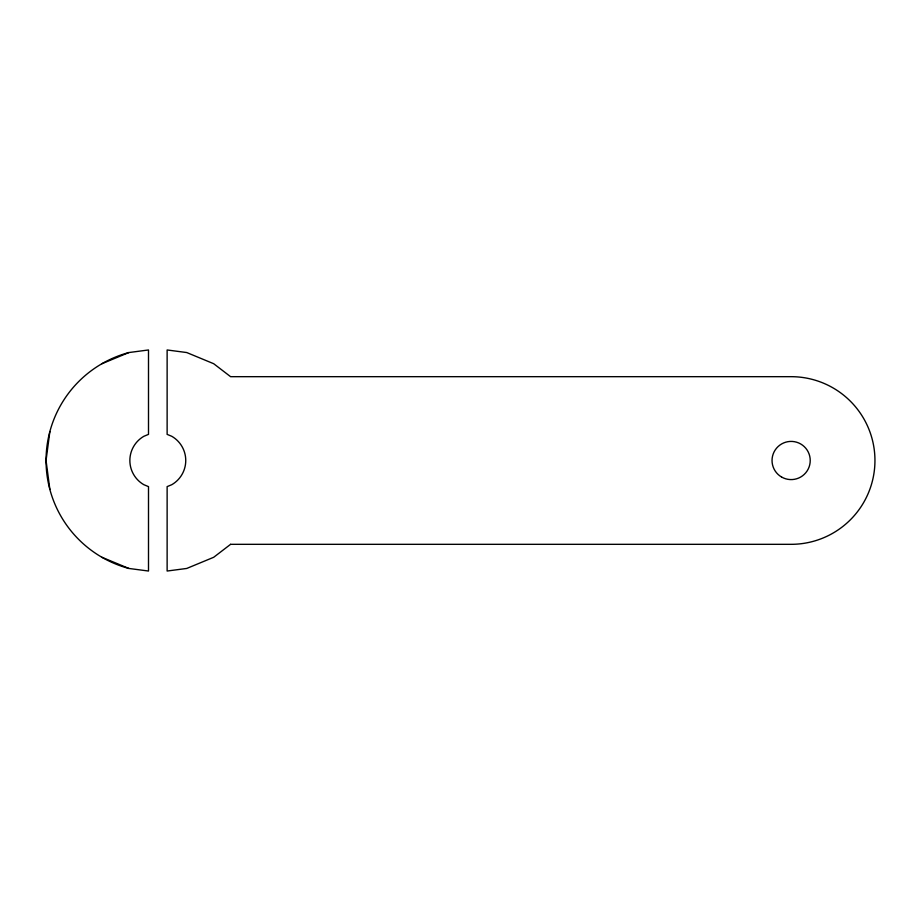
<?xml version="1.0" encoding="UTF-8"?>
<svg xmlns="http://www.w3.org/2000/svg" width="921" height="921" viewBox="0 0 921 921"><rect width="100%" height="100%" fill="white"/><g stroke="black" fill="none" stroke-linecap="round" stroke-linejoin="round"><path stroke-width="1.38" d="M49.861 431.569L46.05 460.5L49.861 489.431M101.932 363.714L128.882 352.547L148.5 349.968L148.5 434.378L143.837 436.301A27.941 27.941 0 0 0 143.837 484.699L148.5 486.622L148.5 571.032L128.882 568.453L101.932 557.286M128.882 568.453A111.763 111.763 0 0 1 128.882 352.547M230.595 544.323L213.695 557.286L186.733 568.453L167.127 571.032L167.127 486.622L171.778 484.699A27.941 27.941 0 0 0 171.778 436.301L167.127 434.378L167.127 349.968L186.733 352.547L213.695 363.714L230.595 376.677L791.127 376.677A83.823 83.823 0 0 1 874.95 460.5A83.823 83.823 0 0 1 791.127 544.323L230.595 544.323M781.584 477.032A19.088 19.088 0 0 0 810.227 460.5A19.088 19.088 0 0 0 781.584 443.968A19.088 19.088 0 0 0 781.584 477.032"/></g></svg>
